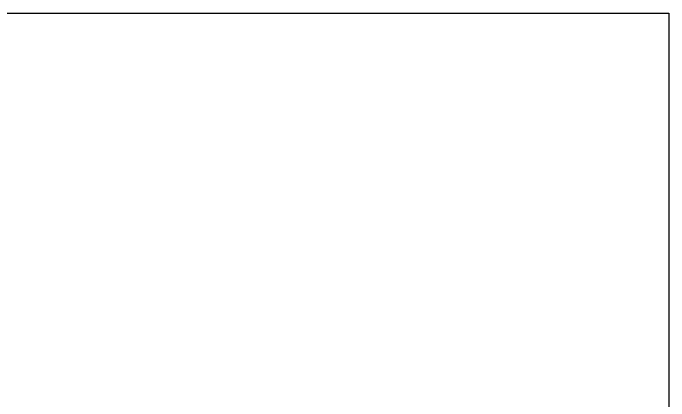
# Model space of a CAD drawing. Extents: x -358915 to 1258323, y -1667244 to -305611.
# Drawn here: x 979696 to 1004118, y -1262740 to -1248286 of the extents above; entities that cross this region are included whole.
import ezdxf

# ---------------------------------------------------------------- set-up
doc = ezdxf.new("R2010")
doc.units = 0
doc.header["$LTSCALE"] = 300
doc.header["$MEASUREMENT"] = 0
doc.layers.add('LINE', color=7, linetype='CONTINUOUS')

msp = doc.modelspace()

# ---------------------------------------------------------------- linework, layer by layer
at = {"layer": 'LINE', "color": 3, "ltscale": 0.5}
msp.add_lwpolyline([(856273.681236987, -1248285.944987766), (1004117.952048603, -1248285.944987766), (1004117.952048603, -1317838.703701336), (856273.681236987, -1317838.703701336)], close=True, dxfattribs=at)

doc.saveas('drawing.dxf')
